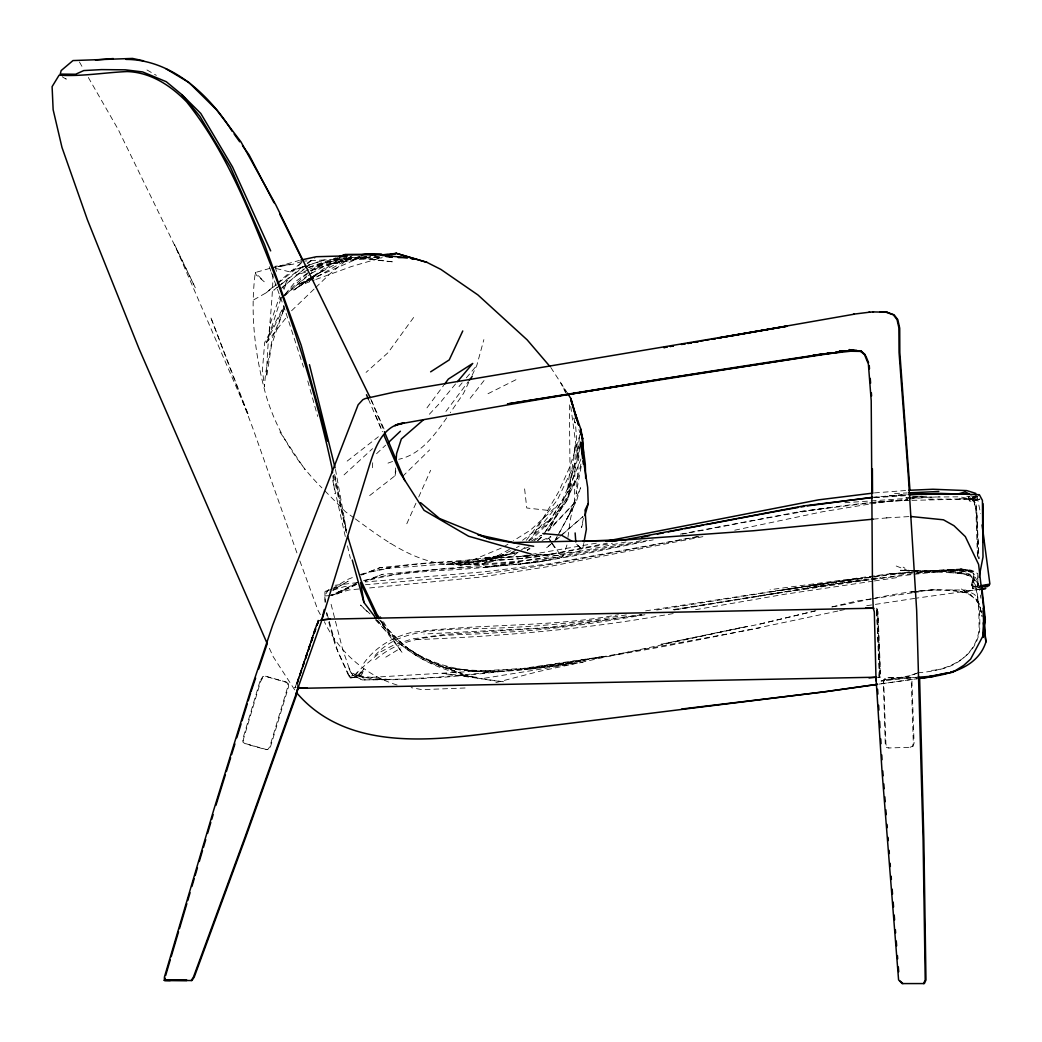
<?xml version="1.0" encoding="UTF-8"?>
<svg xmlns="http://www.w3.org/2000/svg" width="1042" height="1042" viewBox="0 0 1042 1042"><rect width="100%" height="100%" fill="white"/><g stroke="black" fill="none" stroke-linecap="round" stroke-linejoin="round"><path stroke-width="0.75" stroke-dasharray="5 3.75" d="M272.991 274.02C272.509 308.419 266.804 342.479 266.635 376.904L271.532 345.084L283.789 309.187M879.279 677.105L876.543 608.619M977.865 573.53L977.201 586.359L973.97 586.451L972.173 585.734L971.626 584.262L974.009 574.272L972.212 571.915L967.393 570.235L946.305 569.622L889.581 573.829L770.09 589.681M917.572 572.41C935.768 572.527 954.915 567.864 972.746 572.813L974.531 575.041L971.991 584.64L972.486 586.034L977.422 586.451L977.904 578.623M369.663 495.575L395.035 475.751L395.595 467.832M579.547 446.979L576.174 493.869L581.345 465.448M372.346 467.728L372.802 461.554M579.313 443.671L577.906 459.522L575.431 422.479M880.216 677.105L877.807 677.3L880.216 677.105L880.347 675.815L877.559 609.283L876.439 608.228M297.361 686.496L297.817 682.223L316.664 625.656L319.139 621.227L316.664 625.656L297.738 682.575M876.283 609.57L877.429 614.025L879.63 671.295L878.862 675.75L876.569 677.209M567.955 537.32L570.143 520.453L574.546 500.785L575.21 444.335L568.242 498.623L545.878 531.12M395.035 475.751L395.856 470.958M877.038 609.531L878.002 611.758L880.399 671.439L879.461 675.893M583.728 543.52L582.543 549.889L576.786 551.83L516.689 556.988L596.337 543.182M583.455 518.004L581.566 527.513L583.65 520.049M978.138 581.853L977.201 586.359L980.209 586.125M580.915 464.068L578.049 476.715L565.715 501.267L545.422 526.874L578.049 476.715L548.483 530.899L576.578 500.837L580.511 487.708L566.822 519.19L576.578 500.837L546.672 531.837M579.443 437.314C575.106 476.155 562.68 513.185 531.68 539.105L528.906 540.655M981.981 586.737L972.902 588.795L972.824 583.416L974.023 578.284M977.422 586.451L978.112 583.598M973.866 576.968L972.381 582.895L972.811 588.287L981.824 586.607L973.97 586.451M880.399 671.439L879.617 675.789L877.338 677.196M972.824 583.416L974.361 577.646M472.13 375.25L476.806 365.403L483.866 339.627M326.823 612.878L337.634 651.224L348.953 676.427L353.238 675.659L349.057 668.117L350.346 671.725L356.742 675.45L359.933 673.627L359.269 675.867C385.345 683.76 414.065 677.053 440.974 677.469C574.989 666.58 706.867 639.02 838.172 610.964M580.16 434.162L569.974 466.425L558.733 491.694L532.736 535.94L557.965 504.888L530.482 530.104L513.237 540.889M334.091 588.821L334.612 587.167L337.1 588.105L334.573 585.33L357.341 582.634M355.374 518.929C382.779 538.87 411.434 560.713 446.237 564.282C484.804 566.379 522.902 559.45 561.312 557.418L563.383 555.803L566.952 544.979M318.24 620.511L295.081 687.785L318.11 620.029M297.4 683.174L318.865 620.029M295.081 687.785L295.563 686.378L295.003 687.811M280.962 298.494L268.771 336.227L270.542 322.838L279.816 295.876M284.088 289.389L287.214 280.272L283.177 288.79M297.387 683.318L319.021 620.511M284.245 308.653L272.665 337.178L265.515 373.609L264.473 386.842L262.415 370.197L264.694 342.453L284.101 305.918M581.006 458.91L567.734 491.42L548.483 530.899M406.797 523.761L416.058 502.96M418.715 497.021L430.633 470.281M468.783 382.284L463.443 393.537L450.313 412.658M928.279 499.17L980.092 498.962L973.827 501.189L969.62 501.176L970.936 497.086L973.111 495.901M284.258 306.843L265.28 344.277L286.706 316.963M318.266 621.371L315.869 625.773L296.306 684.594L316 625.487L318.266 621.371L320.715 620.107M555.542 539.443L557.079 536.669M557.835 535.275L572.345 508.913L557.913 535.601M555.581 539.6L557.131 536.93M325.378 602.055L324.674 595.959L328.855 588.938L324.922 591.778L325.039 602.25M975.924 496.213L973.319 500.173L976.745 511.257L978.972 558.838M360.024 676.974L364.218 670.735L356.494 677.013L350.242 678.016L335.576 646.444L327.826 618.857M544.041 533.608L568.242 498.623L577.711 458.037L570.352 403.567M446.731 417.816C434.566 435.152 420.681 454.625 398.721 459.301M355.348 675.45L358.891 670.514L380.617 651.927L394.071 644.829L412.137 638.941L446.197 634.304L543.26 628.092L641.338 614.676M413.609 317.497L388.08 352.652L366.068 372.385M979.376 494.703L973.606 499.73L969.008 499.261L971.404 496.747M426.973 407.865L443.723 385.319M349.33 675.424L350.242 678.016L356.338 677.013L362.447 679.931L390.177 679.697L359.269 675.867L358.643 675.359L359.933 673.627M445.924 411.447L468.301 381.593M526.21 540.368L557.353 499.939L574.923 463.364L567.408 490.847L570.013 469.721L569.349 404.009M470.176 398.278L485.129 379.145M285.3 294.026L295.316 281.705L309.565 271.623M455.51 383.977L439.867 403.059L427.246 416.5M459.001 386.582L462.14 382.844M466.334 377.868L476.806 365.403M363.814 663.246C375.25 647.277 392.717 636.988 411.642 632.403C480.31 623.377 550.072 627.649 618.401 614.702M357.562 672.038L352.209 677.626L348.953 676.427M301.972 262.219L293.584 270.777L277.38 283.802M357.523 675.542L363.788 669.003L358.865 675.568L352.209 677.626L356.221 676.701M528.932 540.407L550.749 518.877L522.576 540.29M402.551 476.454L429.617 449.936M291.578 310.763L314.554 288.634M315.7 287.527L329.48 274.254L352.235 255.485M530.039 548.73L527.239 550.306L529.531 548.131M537.529 540.524L545.526 532.918M279.699 299.328L283.229 295.993M284.401 294.873L304.381 275.922L309.761 272.275M375.055 655.496C397.744 629.759 434.905 630.293 466.399 628.756C519.307 628.287 572.11 624.054 624.288 615.236L627.375 614.741M376.553 453.713L385.631 445.155M344.068 474.865L372.541 448.646M527.239 550.306L529.61 548.157M537.867 540.603L543.768 535.21M284.792 295.811L306.882 275.909M253.714 299.849L266.153 292.815L275.843 284.401M277.055 283.346L303.027 261.151L293.089 264.186L271.324 267.95M552.312 542.908L546.177 548.17L552.182 543.143M553.549 541.853L583.012 516.572L560.583 536.096M304.355 268.914L280.024 289.35L304.199 268.875M305.58 267.898L309.227 264.824L324.557 259.953L341.581 258.807M556.988 539.118L559.385 537.099M282.187 297.27L307.038 276.599M308.276 275.57L323.189 263.17L351.766 257.478L382.375 257.179M277.459 287.175L273.785 290.197L280.051 285.274M278.696 286.172L303.235 266.023M375.563 659.586C408.855 630.006 457.295 636.649 498.389 632.52C547.636 630.553 596.428 623.064 644.933 614.728M266.153 292.815L276.13 284.805M305.449 267.859L309.227 264.824L304.811 266.309M281.301 284.284L306.348 264.603M307.611 263.613L315.127 257.713M347.168 461.098L378.363 436.754M969.242 500.59L968.396 497.229L971.978 494.637M525.038 547.324L513.641 555.542L482.042 564.412L510.84 552.976L517.757 548.952M533.908 540.928L541.501 535.445M312.183 276.938L293.818 289.989L309.448 279.256M313.486 276L330.548 263.887L339.536 259.041M310.855 270.712L316.039 267.039L337.803 257.635M307.116 263.17L312.405 259.484M311.102 271.363L323.189 263.17L309.917 269.057M309.93 279.139L293.818 289.989L309.721 279.464M311.271 278.24L339.484 259.25M350.998 256.306L338.637 264.551L305.423 283.281L314.332 280.038M311.037 278.592L317.667 274.215L310.816 278.422M974.244 500.525L980.092 498.962L970.714 501.254L977.018 499.483L976.393 497.464L970.714 495.771M503.95 546.698L507.936 544.211M385.814 657.15L400.936 647.903M976.797 494.898L969.321 499.457L975.651 496.552L970.362 499.118M531.589 540.876L541.267 535.223M357.562 582.595L331.291 595.516L337.113 594.07L356.39 584.328M361.704 256.84L298.807 284.596L312.509 276.781M313.876 276.013L346.765 258.012M298.807 284.596L309.878 278.292M311.258 277.511L325.104 269.631M546.776 539.287L550.957 536.93M510.893 550.749L482.928 563.787L451.082 564.295M516.428 547.636L519.203 546.086M311.128 273.551L337.999 258.546M509.421 549.381L482.928 563.787L446.237 564.282L460.434 565.155L473.876 563.826L503.963 554.631L474.761 562.016L446.237 564.282M331.33 589.316L324.922 591.778L327.605 591.439M332.763 588.587L346.699 579.821L354.137 576.877M488.008 393.72L516.415 379.483M973.801 497.503L976.588 496.096M529.141 546.75L521.873 549.759M542.074 540.511L550.697 536.356M332.828 590.189L348.184 581.189L332.867 589.98M361.652 574.989L379.978 567.669L421.528 563.435L538.922 555.034M358.917 589.004L349.239 589.941L330.561 595.347L356.247 584.354M308.445 269.709L296.644 274.932L309.044 271.011M371.056 579.248L382.088 574.363L520.336 561.742C469.278 573.269 415.576 566.874 365.117 581.228M338.924 592.195L348.64 588.053M910.057 747.283L912.414 746.293L913.326 743.389L911.346 683.239L909.835 677.873L907.738 677.131L885.804 677.886L883.277 680.218L885.27 744.548L886.39 747.309L888.396 747.987L910.903 747.27L913.053 746.385L914.081 743.141L911.932 681.103L910.63 677.886L908.337 677.131L886.625 677.847L884.371 679.384L883.733 681.807L885.934 744.379L887.198 747.322L888.943 747.974M501.176 548.131L460.434 565.155L500.394 555.568L452.124 562.602L480.088 561.469L518.069 552.364L480.088 561.469M360.102 574.533C417.699 557.444 479.945 564.503 539.079 556.441L612.449 543.221M361.47 574.858L379.978 567.669L389.838 568.111L517.809 558.851L539.079 556.441L607.082 543.195M918.458 672.702L911.568 675.372L880.998 681.025L916.647 677.235M364.869 580.954L382.088 574.363M916.478 673.236L906.462 677L909.067 676.532L884.059 679.814L916.257 677.365M315.817 279.49L351.415 266.544L380.877 257.908M388.002 463.117L392.6 461.476M308.666 267.338L335.98 257.791M339.366 258.859L316.039 267.039L370.731 256.592M375.563 619.912C394.527 641.221 416.37 660.433 444.726 667.531C487.461 676.206 530.964 669.42 573.556 663.116L524.204 669.55L537.425 668.391L581.189 661.227L589.173 658.44M332.672 595.034L342.323 591.713M363.554 580.55C420.642 565.689 480.922 569.622 539.105 561.872L581.175 554.578L653.23 539.86M303.339 266.791L291.578 270.738L306.569 265.827M308.067 265.345L324.557 259.953L304.564 261.06M310.594 270.529L349.33 258.286L343.131 258.703M333.14 590.176L344.576 586.542L357.419 585.435M276.547 271.389L274.906 266.322L277.849 266.544L299.393 260.383M514.487 552.052L502.674 555.738L484.973 558.238L531.029 555.868M308.745 267.534L338.051 258.65M269.878 268.367L255.29 272.535C249.911 313.798 255.003 354.879 265.879 394.944C276.338 430.099 295.876 462.075 321.913 487.851M976.224 499.991L980.092 498.962M909.171 499.04L930.128 497.06L960.177 496.813L970.232 499.079L976.393 497.464M495.875 682.588L538.258 671.595L747.127 626.372L661.019 644.295L759.839 624.08L815.026 610.977M360.063 256.645L329.65 264.03L352.248 259.953L382.505 257.843M832.376 606.861C877.286 598.994 924.163 583.09 969.737 593.588L979.193 603.904L982.254 616.265M759.839 624.08L816.094 610.703M831.724 606.978L856.719 601.039L871.008 598.929M359.998 256.592L339.926 261.164L366.51 256.671M839.735 610.625L844.45 609.596M734.727 530.209L821.969 511.856L869.288 504.107M625.929 541.996L571.98 552.885L483.696 567.577L539.105 561.872L647.056 540.577M370.548 571.954L389.838 568.111M931.678 670.358C954.759 669.42 976.341 652.982 979.167 629.329C978.659 611.823 979.688 591.934 971.092 576.395L963.498 573.947L949.067 572.488M682.432 534.116L686.978 533.23M702.894 536.656L551.101 566.158L481.495 577.008L366.979 588.209M641.221 540.681L518.395 564.399L550.762 559.919M690.012 532.644C762.197 519.333 834.264 503.13 907.842 499.991L871.177 502.674M680.426 534.129L799.748 511.622L827.83 507.806M698.869 536.513L551.739 564.282L476.168 575.132L365.442 584.731M558.369 664.9L759.618 628.013M697.241 536.669L549.955 563.748L484.96 571.732L365.416 581.944M277.849 266.544L290.601 264.303L274.906 266.322M673.21 613.569L657.255 616.33C577.073 630.163 495.718 636.441 414.573 639.71M695.548 609.7L784.9 594.227L872.818 581.189M342.401 258.077L347.168 257.257M917.911 672.702C944.521 671.374 976.393 659.677 979.701 629.303C980.379 612.826 978.217 596.206 974.504 580.173L969.92 575.653L960.281 573.256L936.758 572.045M675.958 609.57L780.705 592.481M870.865 503.859L907.556 499.196M861.89 579.912L802.184 589.004L869.692 578.857M758.081 596.167L834.303 583.82L869.432 579.639M674.018 609.974L778.687 593.119L896.185 575.966M484.439 678.251L582.999 662.295M656.707 610.026L835.124 581.67L915.28 571.758M673.236 609.583L834.303 583.82M880.021 575.64L780.106 590.41L861.304 578.089M645.636 610.872L835.124 581.67M866.723 605.702L914.798 598.395M968.135 591.088L979.389 589.394M979.532 589.381L916.4 598.147M770.572 591.921L873.053 576.773M874.655 576.539L892.265 573.934L911.242 572.787M641.872 614.741L558.304 627.102L423.899 634.031M874.42 580.954L896.797 577.633M872.597 598.694L912.297 592.833M913.886 592.598L921.818 591.426M879.174 684.086L917.455 678.681L879.018 684.125M871.255 578.649L880.62 577.385M517.809 558.851L550.176 554.67M581.189 661.227C539.535 667.036 497.451 673.705 455.341 668.847C437.393 665.252 420.16 658.284 405.755 646.835L387.767 629.16L380.421 616.499M799.748 511.622L881.376 501.541L910.343 500.407M871.034 579.443L912.545 574.494M914.147 574.311L962.157 569.023M874.42 497.672L907.647 495.536M366.523 256.632L361.808 257.153L382.401 257.387M898.634 575.171L914.303 573.478M871.099 502.648L881.376 501.541M873.339 519.15L886.937 517.887M935.143 589.772L909.979 592.116L932.147 589.72L965.752 590.059L974.752 594.578L979.193 603.904L982.176 616.082M874.433 497.347L908.233 494.585M915.866 573.308L942.893 570.886L972.056 571.303L977.422 573.347M874.459 492.905L907.295 490.391M872.128 497.334L901.786 494.82M912.349 497.073L921.988 496.226M974.218 586.672L977.539 586.399M844.958 502.726L910.825 498.154M909.158 497.412L926.872 496.226M912.349 497.19L926.794 496.213M324.674 595.959L329.975 595.607M889.581 573.829L915.071 572.123M916.673 572.019L961.284 569.023L971.483 570.313L976.875 572.514M483.748 672.337L500.277 671.256C467.142 673.197 432.391 666.385 405.273 646.483M932.212 571.837L946.878 570.912M889.217 495.849L907.295 494.716M886.273 517.887L909.601 516.558M363.137 677.847L522.876 668.456L603.552 656.473L520.753 669.628L420.278 678.733L362.173 679.918L356.13 676.779M894.583 493.491L907.204 492.931M912.414 498.089L939.324 496.852M961.284 569.023L946.305 569.622L971.483 570.313L958.484 569.518M911.945 500.342L973.541 498.936M465.084 687.981L422.075 689.661L411.147 687.629M959.643 498.688L977.018 499.483M914.329 570.482L899.689 570.261L925.205 571.771M915.944 570.508L946.826 570.99L969.451 574.038L978.399 583.846M911.503 570.508L900.353 570.326L909.835 571.081L903.127 567.122M913.092 570.534L946.527 571.107L966.234 573.126L975.559 577.607L979.506 586.841M924.606 571.771L937.344 572.045M374.469 256.579L380.864 256.736M536.2 554.175L563.383 555.803M959.057 570.664L972.056 571.303M358.748 675.581L356.742 675.45L363.202 677.899L358.643 675.359M463.325 675.685L476.728 677.326L442.238 673.366L503.299 681.755C456.995 677.157 405.377 661.761 379.809 619.716M547.402 510.32L526.77 507.988L524.413 487.161M455.341 668.847L476.533 671.308L444.726 667.531M966.794 496.226L969.907 496.787L968.409 496.526L969.008 499.261M951.58 589.85L968.409 593.237L960.998 588.743L976.341 599.541L980.118 607.33L982.033 616.617M276.104 268.51L292.698 272.587M421.02 656.877L405.077 646.457L421.02 656.877L441.782 666.489L461.919 673.523C430.398 663.988 398.5 648.567 380.747 619.43M441.782 666.489L470.424 676.857M896.211 566.014L909.236 571.081M397.106 685.011C365.273 675.333 338.676 651.497 324.336 621.67M389.825 543.129L390.919 543.703M62.689 77.16L66.284 79.14L61.426 75.102M146.961 69.957L156.352 75.363M354.124 518.017L345.371 511.661L324.153 490.118M392.039 634.487L406.08 647.16M370.04 613.907L360.519 605.037L369.78 614.194M375.993 619.456L385.514 628.326L380.617 620.211M968.396 497.229L970.232 499.079M550.788 367.474L566.509 391.662M377.712 620.524L402.394 652.839L379.601 620.068M353.238 675.659L350.346 671.725L342.61 649.127L330.223 600.908M551.544 542.27L547.936 537.138L551.114 542.153M552.442 543.559L560.57 555.099M279.946 432L305.032 469.708M294.691 689.856L273.264 656.799L268.536 646.509M551.908 543.403L555.881 549.668M566.249 392.365L560.922 383.182L565.572 392.73M79.426 61.96L83.477 69.006M88.336 77.473L118.306 129.651L195.362 287.866L174.483 244.427L248.556 415.38L210.575 316.898L252.607 427.585L296.983 553.068M320.376 614.611L318.005 610.365L299.744 560.609M371.421 400.336L384.394 429.812M368.399 399.19L382.427 431.753M370.809 399.164L384.407 431.766M375.823 415.836L382.518 432M269.253 266.687L270.894 271.18M271.441 272.678L285.078 310.177M286.081 313.264L303.535 367.136M971.626 584.262L972.811 588.287M307.755 380.994L317.68 416.448M578.935 429.499L579.756 432.612M876.661 611.029L879.63 671.295M335.472 469.408L346.426 529.948M345.293 536.513L331.994 477.106M347.468 545.891L350.373 558.395M333.336 475.1L346.387 533.022M971.991 584.64L972.902 588.795M334.625 474.423L346.608 531.459M346.439 532.944L334.378 474.11M973.606 499.73L975.937 511.088L977.474 557.509M977.122 496.461L980.6 513.706M978.672 585.448L980.053 593.445M980.34 595.047L980.887 598.251M326.615 612.735L326.967 615.783M332.893 475.986L334.86 493.726M976.745 511.257L976.107 504.133L973.319 500.173L976.107 504.133L978.946 558.642M976.875 515.269L977.943 558.095M288.452 683.591L288.439 687.108L270.438 746.906L268.445 749.38L266.596 749.563L245.573 743.623L243.75 742.256L243.502 738.947L260.552 681.689L263.365 676.466L265.749 676.232L286.758 682.21L288.452 683.591M259.914 681.468L242.708 739.299L242.929 742.086L244.857 743.61L265.762 749.55L268.041 749.276L269.748 746.775L287.787 686.795L287.722 683.552L285.964 682.171L265.072 676.258L262.858 676.427L259.914 681.468M910.747 497.203L905.928 497.633L910.747 497.308M360.272 257.947L351.766 257.478L394.006 261.998L360.272 257.947M264.251 281.757L256.306 275.01L255.29 272.535L264.251 281.757M580.264 547.662L575.926 543.468L582.543 549.889L580.264 547.662M574.963 422.765L573.868 418.037L574.963 422.765"/><path stroke-width="1.5" d="M984.221 617.463L983.023 637.43L984.286 627.453L983.114 611.068M165.118 980.353L165.17 978.151M396.038 461.489L396.598 453.57L401.339 438.982L423.599 419.692M321.757 620.381L369.389 465.513C374.833 447.982 382.727 425.41 403.944 422.948L394.892 425.67L397.705 424.302C542.179 398.344 686.952 374.065 832.206 352.691M584.015 541.931L586.372 529.206L585.044 510.085L588.222 503.638L587.662 487.317L580.615 442.121L582.543 457.816M919.617 678.472L923.85 840.06L925.973 980.014L924.371 983.57L902.111 983.583L898.582 979.884L882.001 770.924L875.97 677.404L874.329 611.928L873.209 607.981L872.48 587.245L871.216 400.714L868.364 364.01L864.508 354.658L860.562 351.284L861.643 351.415L839.37 351.063L850.65 350.633M984.104 625.695L985.315 619.625L981.864 587.571M979.063 577.333L983.01 556.962L982.411 500.381L979.376 494.703L940.509 493.4L909.848 494.533M295.733 694.936L298.351 687.759L244.961 837.208L193.473 977.018L191.207 980.548M324.27 609.531L321.21 622.035L297.296 689.83L298.325 687.889M584.901 515.582L588.222 503.638M165.652 975.494L170.25 959.877M171.175 956.751L178.547 931.769M179.471 928.643L186.844 903.661M187.768 900.535L190.074 892.733M191.91 886.481L194.216 878.68M195.141 875.554L197.446 867.752M199.282 861.5L202.513 850.572M203.437 847.446L205.743 839.644M207.579 833.405L210.81 822.464M211.734 819.351L213.115 814.662M215.915 805.362L225.411 774.636M226.361 771.562L230.634 757.729M231.585 754.668L234.906 743.91M236.808 737.762L241.067 723.929M242.018 720.856L247.241 703.962M248.191 700.888L250.562 693.204M251.044 691.667L255.616 678.055M258.676 668.99L267.325 643.305M296.501 694.936L245.717 837.208L194.242 977.018L191.975 980.548L164.362 980.353L164.428 977.057L213.727 809.973L250.275 691.667L272.678 625.161L358.135 404.791L362.824 399.698L365.208 398.578L394.11 392.157L787.049 326.211L755.242 331.76M321.548 620.615L321.887 619.716M984.195 625.213L985.94 641.911C977.096 669.941 944.404 675.45 919.005 678.472L933.398 676.44M923.603 983.57L925.205 980.014L923.095 840.06L916.673 610.534L908.377 476.91L899.051 352.443L898.894 327.787L897.032 319.66L893.372 314.853L885.974 312.209M462.765 330.965L449.232 359.907L430.633 371.838M444.647 384.068L448.373 379.054L472.742 363.45L457.542 381.567M469.278 380.304L472.195 376.409M387.911 443.006L400.388 431.232M340.838 256.97L345.071 254.6L381.672 254.495L392.196 257.296L386.074 256.514M339.249 257.035L345.071 254.6L381.672 254.495L366.198 253.974L361.444 254.795M339.015 256.723L345.071 254.6M344.225 256.775L347.299 255.837L316.377 256.723L300.943 260.044M908.806 494.624L959.07 493.713L965.113 491.889L969.425 494.064M391.74 254.73L396.39 253.362L426.881 262.337L440.883 269.409L477.9 294.925L527.135 339.835L549.759 366.276M947.777 672.689L932.473 676.206L917.859 677.235M950.838 671.986L953.899 671.282M605.884 541.228L818.569 499.847L872.857 493.113M641.651 537.19L649.492 535.627M657.346 534.064L663.624 532.801M621.319 540.433L803.916 505.865L872.831 497.49M668.169 531.915L681.833 529.271M684.868 528.685L687.902 528.099M389.031 254.769L396.39 253.362L426.881 262.337M689.413 527.799L703.428 525.129M706.541 524.543L736.863 518.812M738.374 518.525L759.996 514.409M761.533 514.123L782.477 510.241M980.379 585.799L989.9 584.106L982.072 524.908M666.984 347.038L663.806 347.598L666.997 347.025M690.833 342.87L687.655 343.43L691.706 342.818L688.462 343.43M694.011 342.323L697.189 341.763M700.367 341.203L703.545 340.656M711.504 339.262L714.682 338.702M717.86 338.155L721.038 337.595M724.216 337.048L727.407 336.488M730.585 335.928L786.228 326.211M694.819 342.323L697.997 341.763M712.311 339.262L715.489 338.702L711.634 339.171M718.667 338.155L721.846 337.595M725.037 337.048L728.215 336.488M731.393 335.928L752.063 332.32M681.338 344.498L685.336 343.938M694.089 342.258L698.088 341.698M705.252 340.291L709.237 339.731M718.003 338.038L854.284 314.176M783.975 509.955L798.029 507.506M801.142 506.959L804.268 506.412M568.033 394.553L644.764 381.906M647.955 381.372L651.146 380.851M654.35 380.317L657.541 379.796M980.327 586.034L989.223 585.396L981.824 586.607L987.191 586.672M832.193 352.743L507.467 403.918L661.592 379.001L842.183 351.701M807.355 505.904L872.128 497.334M835.41 352.196L838.615 351.701M980.991 589.16L985.81 588.443L981.108 589.147M877.585 684.307L826.54 691.497L498.545 732.135C430.385 740.992 346.322 751.217 296.41 692.5M877.416 684.36L823.024 692.044L681.807 709.016M853.502 314.176L869.666 312.183M824.079 353.85L812.994 355.283L856.498 350.607M827.244 353.433L831.998 352.821M836.752 352.196L841.506 351.584M813.737 355.283L816.915 354.866M821.656 354.254L824.834 353.85M827.999 353.433L832.753 352.821M835.918 352.404L842.249 351.584M382.245 254.912L396.39 253.362M330.327 619.078L320.793 620.042L329.506 619.117L873.808 608.202M988.011 585.513L989.223 585.396M873.339 519.15L753.692 530.73L620.159 540.29M869.028 677.925L876.569 677.209L306.817 688.202L297.517 687.551L306.817 688.202M95.486 59.993L113.317 58.547M868.911 312.183L873.47 311.91M605.689 541.332L616.942 540.524M606.392 541.332L611.224 540.993M606.939 541.306L618.023 540.551M607.681 541.306L610.846 541.098M929.308 676.414L952.74 672.246L963.746 665.356L970.597 659.156L983.218 635.477L983.778 608.945L978.607 564.425L965.322 536.604L953.964 525.702L943.427 519.802L910.539 516.467M908.898 490.313L932.929 489.245L966.781 490.6L975.859 493.426M908.793 492.853L938.79 491.498M125.978 59.394C171.539 59.498 209.312 94.796 232.236 131.383M380.382 254.782L388.197 254.6M624.353 540.121L513.341 542.517L477.952 534.741L489.245 538.701L533.647 546.269M583.273 541.019L610.625 540.433M879.761 312.196L887.068 312.222L894.153 314.853L897.813 319.66L899.715 328.165L899.819 352.483L909.94 489.792M879.969 312.209L887.068 312.222L872.688 311.91M170.432 980.392L164.362 980.353L186.922 980.392L164.362 980.353L170.315 980.405M398.226 257.569L407.735 257.687L382.167 255.407M959.07 493.713L967.953 494.012M297.517 687.551L307.156 688.254M865.876 607.76L873.522 608.385M375.784 254.834L366.198 253.974L372.307 254.756M542.843 533.53L561.534 535.236L572.006 541.228M411.837 258.807L416.618 259.289L410.301 258.247M902.893 983.583L900.236 981.082M856.081 350.516L860.822 351.193M861.643 351.415L848.996 349.63L861.33 351.284L865.264 354.658M143.575 60.84L132.542 58.43L72.979 60.566L61.178 70.543L60.215 74.099L75.636 74.242L83.751 70.569L101.517 69.606L125.392 69.827L142.598 71.924L166.251 81.693L181.881 94.653L200.78 113.448L232.522 166.967L270.66 250.888M531.094 554.057L468.574 536.226L424.055 510.306L400.271 473.211L383.703 434.709M489.245 538.701L439.542 518.512L420.551 502.648M165.782 68.655L188.915 82.461L216.762 110.022L240.949 141.842L275.896 205.04L370.184 397.679M181.881 94.653L199.751 116.144L230.386 167.085L264.603 244.701L301.177 345.28L327.644 441.144M375.745 617.932L363.905 602.419L360.662 582.556L375.042 613.517L378.858 618.479M379.796 618.18L376.97 614.415L361.287 581.136L347.65 536.239M234.111 133.975L239.712 141.79M242.512 145.685L249.038 154.789L274.007 202.747M375.042 613.517L378.689 618.766M875.97 677.404L876.309 681.247M567.369 393.016L570.782 398.461L578.557 424.889L570.782 398.461L571.941 404.465M279.803 214.248L302.076 259.289M267.182 643.578L138.977 348.588L87.424 219.81L61.986 147.443L53.142 109.697L52.1 86.642L59.107 75.167C81.836 76.652 104.474 72.523 127.15 71.559C150.569 72.263 170.784 85.626 186.687 101.908C228.406 154.19 251.982 217.674 276.404 279.178C298.937 340.838 318.37 403.658 332.007 467.923L332.541 472.755M366.484 394.749L368.399 399.19M384.407 431.766L404.804 480.675M865.824 355.999L868.572 362.668M574.91 412.567L580.824 429.2L582.673 438.877L583.416 452.996M580.85 432.69L582.673 438.877L580.85 432.664M352.235 560.01L363.905 602.419M570.782 398.461L576.083 418.637M309.461 364.674L335.094 467.845M983.322 622.816L985.94 641.911M983.075 608.346L984.859 619.104L984.56 633.653L984.182 626.542M580.824 429.2L585.304 464.25L585.669 478.265M582.934 460.955L583.325 464.094M882.756 770.924L883.147 775.782M883.785 783.884L884.176 788.742M884.814 796.843L885.205 801.702M885.843 809.803L886.234 814.662M887.002 824.378L887.263 827.622M888.031 837.338L888.292 840.581M889.06 850.298L889.321 853.541M890.089 863.258L890.35 866.488M891.118 876.218L891.379 879.448M892.147 889.165L892.538 894.036M893.176 902.125L893.567 906.983M894.205 915.084L894.596 919.943M895.365 929.659L895.625 932.903M896.263 941.004L896.654 945.862M897.423 955.579L897.683 958.822M898.321 966.924L898.712 971.782M869.249 365.599L869.497 368.803M870.239 378.376L870.604 383.156M871.346 392.743L871.594 395.934M575.132 532.944L575.809 541.97M877.585 689.257L877.885 694.063M878.601 705.265L878.901 710.071M879.617 721.285L880.021 727.694M880.724 738.895L881.037 743.701M881.74 754.916L882.053 759.722M982.971 503.664L983.374 542.035M872.375 468.679L872.532 492.957M673.34 345.931L670.162 346.491L673.379 345.905"/></g></svg>
